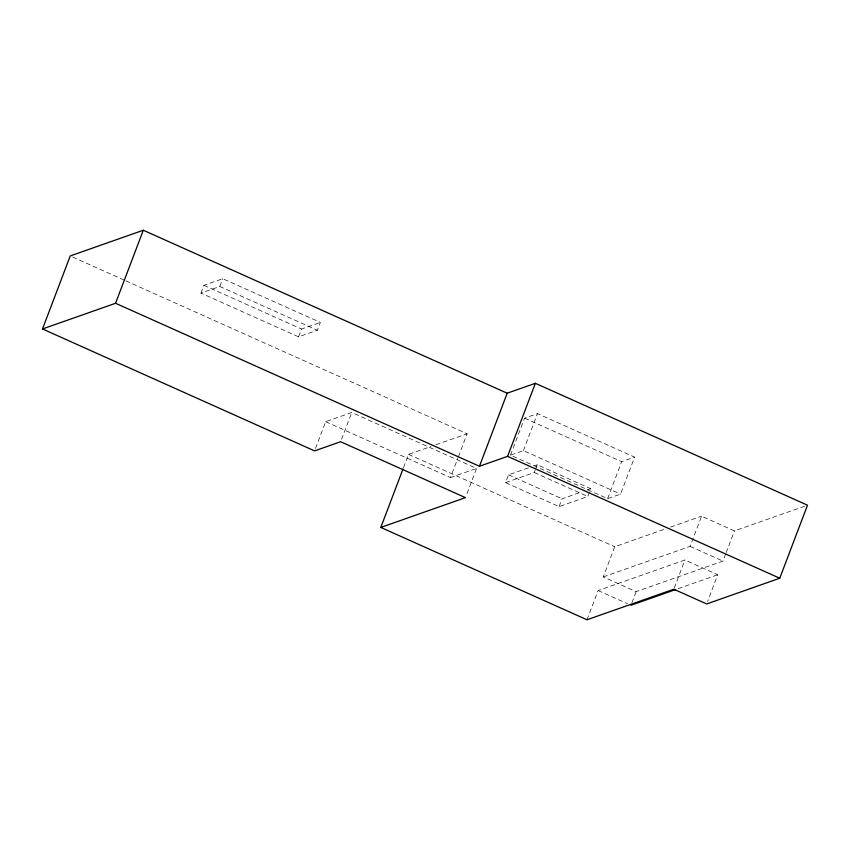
<?xml version="1.0" encoding="UTF-8"?>
<svg xmlns="http://www.w3.org/2000/svg" width="850" height="850" viewBox="0 0 850 850"><rect width="100%" height="100%" fill="white"/><g stroke="black" fill="none" stroke-linecap="round" stroke-linejoin="round"><path stroke-width="0.64" stroke-dasharray="4.25 3.19" d="M200.961 293.112L203.926 285.324L222.732 278.704L320.333 322.416L317.369 330.214L298.562 336.823L200.961 293.112L219.768 286.493L317.369 330.214M219.768 286.493L222.732 278.704M298.562 336.823L301.527 329.035L320.333 322.416M315.499 448.449L325.678 421.674L351.719 412.505L476.574 468.424L465.938 496.421M341.551 439.291L351.719 412.505M403.516 467.67L408.553 454.378L430.993 446.494M325.678 421.674L450.479 477.604L457.959 457.927M458.416 456.726L467.128 433.776L125.906 280.872M510.51 455.164L524.567 418.158L537.476 413.621L634.599 457.119L620.543 494.126L607.633 498.663L510.51 455.164L523.409 450.627L620.543 494.126M589.518 492.044L587.828 496.496L559.119 506.6L505.58 482.619L508.534 474.831L528.509 467.797M523.409 450.627L537.476 413.621M505.58 482.619L534.289 472.515L535.128 470.294M535.553 469.179L537.242 464.727L590.782 488.707L589.942 490.928M559.119 506.6L562.073 498.801L582.048 491.778M607.633 498.663L621.69 461.656L634.599 457.119M586.999 619.767L598.092 590.548L684.909 560.012L717.772 574.727L707.604 601.513M725.709 553.849L722.957 561.096L636.14 591.632L603.277 576.916L614.741 546.731L664.349 529.274M631.901 602.788L636.14 591.632M674.273 588.009L684.909 560.012M603.277 576.916L690.094 546.38L701.558 516.184L734.421 530.91L805.024 506.069M726.166 552.638L734.421 530.91M435.976 444.741L467.128 433.776M450.479 477.604L476.574 468.424M534.746 465.609L537.242 464.727M587.042 490.025L590.782 488.707M670.554 527.096L701.558 516.184M678.088 588.689L717.772 574.727M524.567 418.158L621.69 461.656M203.926 285.324L301.527 329.035M72.664 257.019L124.695 280.33M534.289 472.515L587.828 496.496M690.094 546.38L722.957 561.096M508.534 474.831L562.073 498.801M408.553 454.378L614.741 546.731M598.092 590.548L627.438 603.691"/><path stroke-width="1.27" d="M380.811 527.425L465.471 497.643L340.627 441.724L314.574 450.893L42.5 328.971L70.242 255.935L143.299 230.233L507.195 393.21L535.351 383.308L807.5 505.197L779.758 578.234L706.679 603.946L673.816 589.231L586.999 619.767L380.811 527.425L403.049 468.871M42.5 328.971L115.558 303.269L143.299 230.233M115.558 303.269L479.453 466.257L507.195 393.21M479.453 466.257L507.599 456.354L535.351 383.308M630.955 605.274L675.612 589.56M507.599 456.354L779.758 578.234"/></g></svg>
